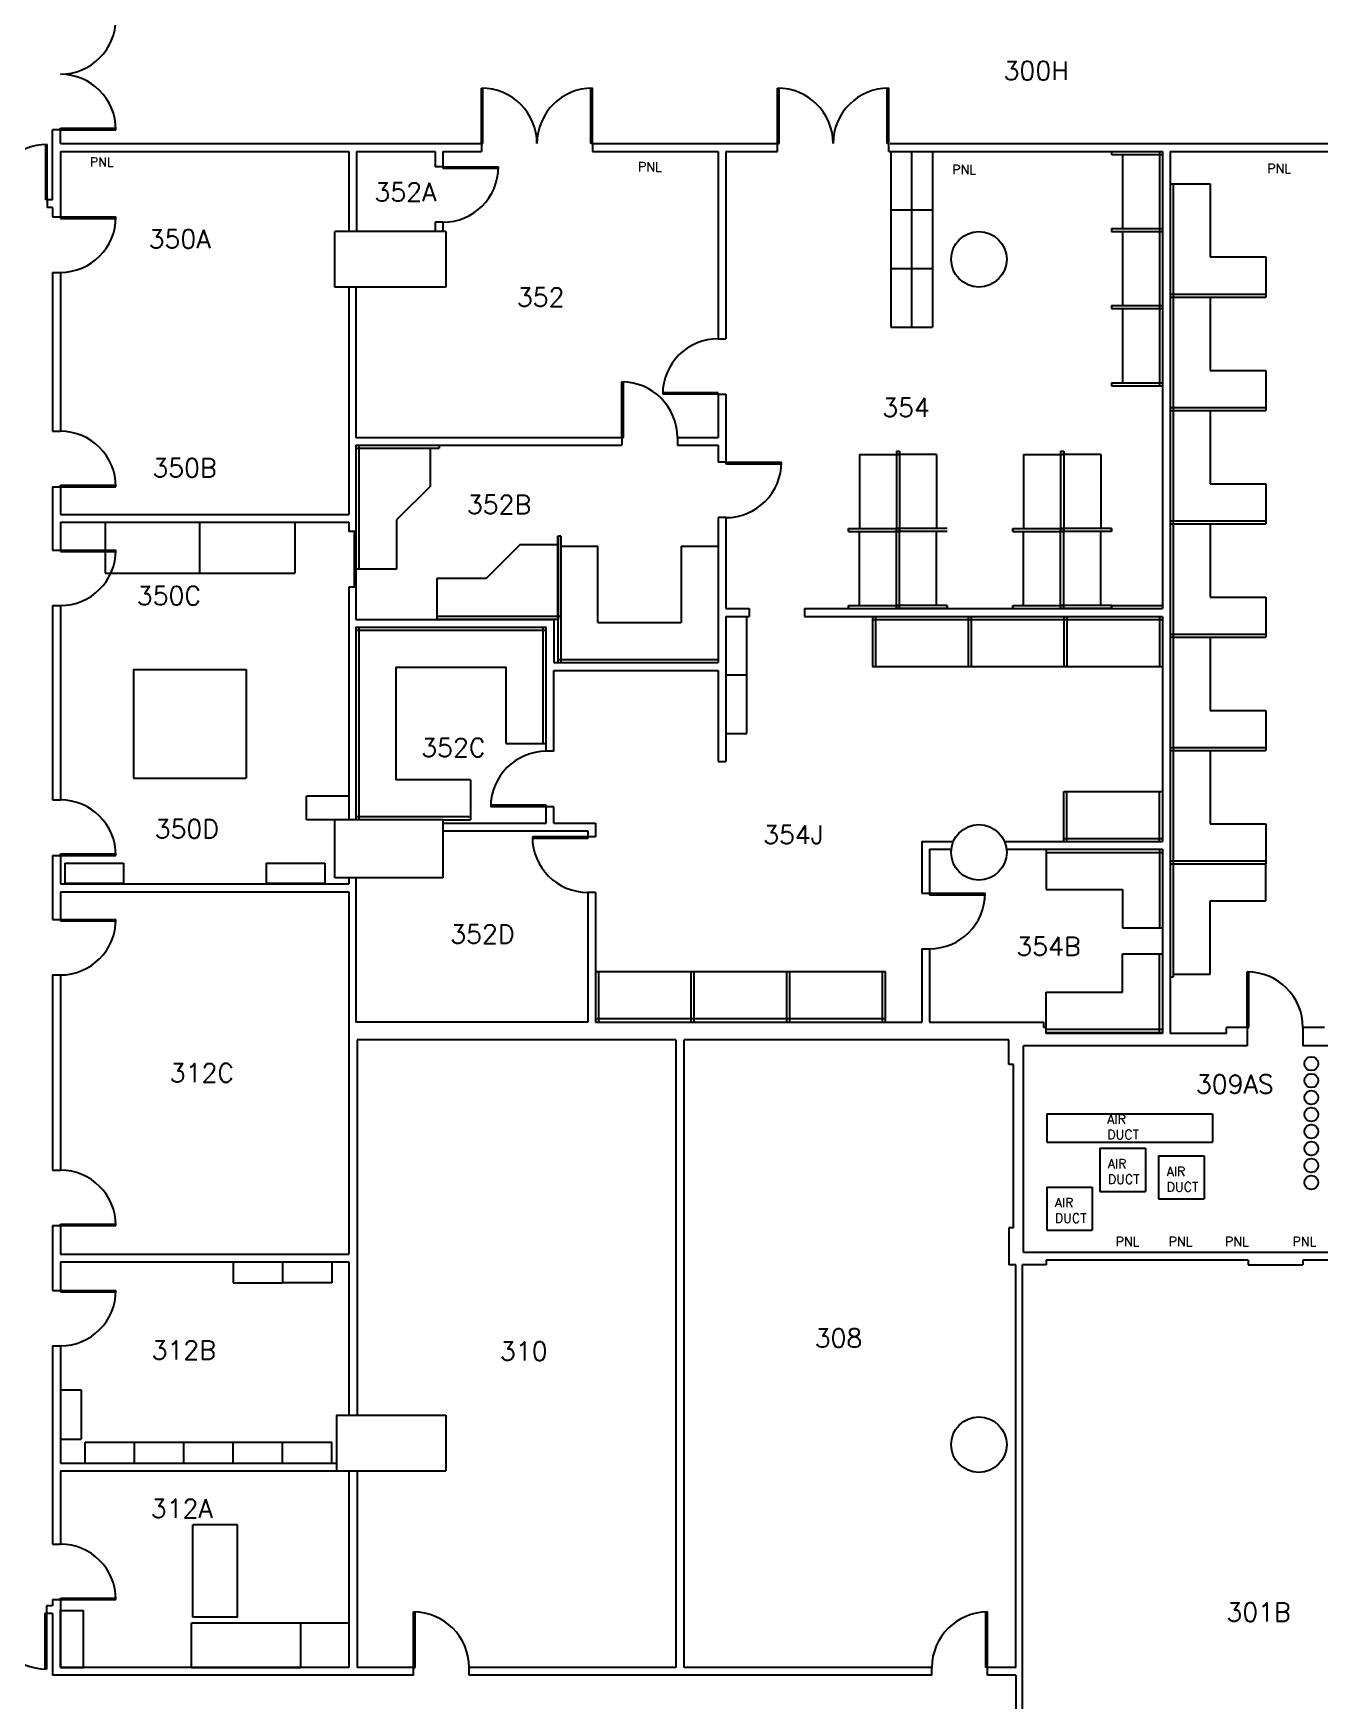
# Model space of a CAD drawing. Header units: inches. Extents: x -10292 to -5324, y 13584 to 17309.
# Drawn here: x -8682 to -7848, y 14890 to 15971 of the extents above; entities that cross this region are included whole.
import ezdxf

# ---------------------------------------------------------------- set-up
doc = ezdxf.new("R2010")
doc.units = ezdxf.units.IN
doc.header["$MEASUREMENT"] = 0
for name, color, linetype in [('A-AREA-IDEN', 7, 'Continuous'), ('A-COLS', 1, 'Continuous'), ('A-DOOR', 3, 'Continuous'), ('A-EQPM', 9, 'Continuous'), ('A-FLOR-CASE', 11, 'Continuous'), ('A-FURN', 9, 'Continuous'), ('A-WALL-FULL', 7, 'Continuous'), ('A-WALL-PRTN', 9, 'Continuous')]:
    doc.layers.add(name, color=color, linetype=linetype)
doc.styles.get("Standard").update_dxf_attribs({"font": 'romans.shx', "height": 12})

msp = doc.modelspace()

# ---------------------------------------------------------------- linework, layer by layer
at = {"layer": 'A-COLS'}
for p, q in [((-8414.3, 15842.3), (-8486.3, 15842.3)), ((-8486.3, 15806.3), (-8486.3, 15842.3)), ((-8414.3, 15842.3), (-8414.3, 15806.3)), ((-8414.3, 15806.3), (-8486.3, 15806.3)), ((-8416.3, 15460.8), (-8486.3, 15460.8)), ((-8486.3, 15423.3), (-8486.3, 15460.8)), ((-8416.3, 15460.8), (-8416.3, 15423.3)), ((-8416.3, 15423.3), (-8486.3, 15423.3)), ((-8485.3, 15074.8), (-8485.3, 15038.8)), ((-8485.3, 15074.8), (-8414.3, 15074.8)), ((-8414.3, 15074.8), (-8414.3, 15038.8)), ((-8485.3, 15038.8), (-8414.3, 15038.8))]:
    msp.add_line(p, q, dxfattribs=at)
for centre in [(-8068.8, 15824.3), (-8068.8, 15439.8), (-8068.8, 15055.8)]:
    msp.add_circle(centre, 18, dxfattribs=at)
at = {"layer": 'A-DOOR'}
for p, q in [((-8391.3, 15899.3), (-8391.3, 15935.3)), ((-8390.3, 15899.3), (-8390.3, 15935.3)), ((-8320.3, 15899.3), (-8320.3, 15935.3)), ((-8319.3, 15899.3), (-8319.3, 15935.3)), ((-8199.3, 15899.3), (-8199.3, 15935.3)), ((-8198.3, 15899.3), (-8198.3, 15935.3)), ((-8128.3, 15899.3), (-8128.3, 15935.3)), ((-8127.3, 15899.3), (-8127.3, 15935.3)), ((-8664.3, 15908.3), (-8664.3, 15909.3)), ((-8664.3, 15909.3), (-8628.3, 15909.3)), ((-8664.3, 15908.3), (-8628.3, 15908.3)), ((-8673.8, 15862.8), (-8673.8, 15898.8)), ((-8672.8, 15862.8), (-8672.8, 15898.8)), ((-8391.3, 15899.3), (-8390.3, 15899.3)), ((-8319.3, 15899.3), (-8320.3, 15899.3)), ((-8199.3, 15899.3), (-8198.3, 15899.3)), ((-8127.3, 15899.3), (-8128.3, 15899.3)), ((-8416.3, 15884.3), (-8380.3, 15884.3)), ((-8416.3, 15884.3), (-8416.3, 15883.3)), ((-8416.3, 15883.3), (-8380.3, 15883.3)), ((-8672.8, 15862.8), (-8673.8, 15862.8)), ((-8664.3, 15851.8), (-8628.3, 15851.8)), ((-8664.3, 15851.8), (-8664.3, 15850.8)), ((-8664.3, 15850.8), (-8628.3, 15850.8)), ((-8300.3, 15708.8), (-8300.3, 15744.8)), ((-8299.3, 15708.8), (-8299.3, 15744.8)), ((-8237.8, 15737.8), (-8273.8, 15737.8)), ((-8237.8, 15736.8), (-8273.8, 15736.8)), ((-8237.8, 15736.8), (-8237.8, 15737.8)), ((-8300.3, 15708.8), (-8299.3, 15708.8)), ((-8232.8, 15692.8), (-8196.8, 15692.8)), ((-8232.8, 15692.8), (-8232.8, 15691.8)), ((-8232.8, 15691.8), (-8196.8, 15691.8)), ((-8664.3, 15676.8), (-8664.3, 15677.8)), ((-8664.3, 15677.8), (-8628.3, 15677.8)), ((-8664.3, 15676.8), (-8628.3, 15676.8)), ((-8472.8, 15647.8), (-8473.8, 15647.8)), ((-8473.8, 15647.8), (-8473.8, 15611.8)), ((-8472.8, 15647.8), (-8472.8, 15611.8)), ((-8664.3, 15635.8), (-8628.3, 15635.8)), ((-8664.3, 15635.8), (-8664.3, 15634.8)), ((-8664.3, 15634.8), (-8628.3, 15634.8)), ((-8349.3, 15470.3), (-8385.3, 15470.3)), ((-8349.3, 15469.3), (-8385.3, 15469.3)), ((-8349.3, 15469.3), (-8349.3, 15470.3)), ((-8322.3, 15449.8), (-8358.3, 15449.8)), ((-8322.3, 15448.8), (-8358.3, 15448.8)), ((-8322.3, 15449.8), (-8322.3, 15448.8)), ((-8664.3, 15437.8), (-8664.3, 15438.8)), ((-8664.3, 15438.8), (-8628.3, 15438.8)), ((-8664.3, 15437.8), (-8628.3, 15437.8)), ((-8100.8, 15413.3), (-8064.8, 15413.3)), ((-8100.8, 15413.3), (-8100.8, 15412.3)), ((-8100.8, 15412.3), (-8064.8, 15412.3)), ((-8664.3, 15396.3), (-8628.3, 15396.3)), ((-8664.3, 15396.3), (-8664.3, 15395.3)), ((-8664.3, 15395.3), (-8628.3, 15395.3)), ((-7894.8, 15326.3), (-7894.8, 15362.3)), ((-7893.8, 15326.3), (-7893.8, 15362.3)), ((-7894.8, 15326.3), (-7893.8, 15326.3)), ((-8664.3, 15197.8), (-8664.3, 15198.8)), ((-8664.3, 15198.8), (-8628.3, 15198.8)), ((-8664.3, 15197.8), (-8628.3, 15197.8)), ((-8664.3, 15155.8), (-8628.3, 15155.8)), ((-8664.3, 15155.8), (-8664.3, 15154.8)), ((-8664.3, 15154.8), (-8628.3, 15154.8)), ((-8664.3, 14955.3), (-8664.3, 14956.3)), ((-8664.3, 14956.3), (-8628.3, 14956.3)), ((-8664.3, 14955.3), (-8628.3, 14955.3)), ((-8673.3, 14946.3), (-8674.3, 14946.3)), ((-8674.3, 14946.3), (-8674.3, 14910.3)), ((-8673.3, 14946.3), (-8673.3, 14910.3)), ((-8435.3, 14911.3), (-8435.3, 14947.3)), ((-8434.3, 14911.3), (-8434.3, 14947.3)), ((-8064.3, 14911.3), (-8064.3, 14947.3)), ((-8063.3, 14911.3), (-8063.3, 14947.3)), ((-8435.3, 14911.3), (-8434.3, 14911.3)), ((-8063.3, 14911.3), (-8064.3, 14911.3))]:
    msp.add_line(p, q, dxfattribs=at)
for centre, start, end in [((-8664.3, 15980.3), 270, 0), ((-8664.3, 15908.3), 0, 90), ((-8391.3, 15899.3), 0, 90), ((-8319.3, 15899.3), 90, 180), ((-8199.3, 15899.3), 0, 90), ((-8127.3, 15899.3), 90, 180), ((-8672.8, 15862.8), 90, 180), ((-8416.3, 15884.3), 270, 0), ((-8664.3, 15851.8), 270, 0), ((-8237.8, 15736.8), 90, 180), ((-8300.3, 15708.8), 0, 90), ((-8664.3, 15676.8), 0, 90), ((-8232.8, 15692.8), 270, 0), ((-8664.3, 15635.8), 270, 0), ((-8349.3, 15469.3), 90, 180), ((-8664.3, 15437.8), 0, 90), ((-8322.3, 15449.8), 180, 270), ((-8100.8, 15413.3), 270, 0), ((-8664.3, 15396.3), 270, 0), ((-7894.8, 15326.3), 0, 90), ((-8664.3, 15197.8), 0, 90), ((-8664.3, 15155.8), 270, 0), ((-8664.3, 14955.3), 0, 90), ((-8673.3, 14946.3), 180, 270), ((-8435.3, 14911.3), 0, 90), ((-8063.3, 14911.3), 90, 180)]:
    msp.add_arc(centre, 36, start, end, dxfattribs=at)
at = {"layer": 'A-EQPM'}
for p, q in [((-8616.8, 15558.3), (-8616.8, 15487.8)), ((-8616.8, 15558.3), (-8543.8, 15558.3)), ((-8543.8, 15558.3), (-8543.8, 15487.8)), ((-8616.8, 15487.8), (-8543.8, 15487.8)), ((-8024.8, 15270.3), (-7917.3, 15270.3)), ((-8024.8, 15270.3), (-8024.8, 15251.8)), ((-7917.3, 15270.3), (-7917.3, 15251.8)), ((-8024.8, 15251.8), (-7917.3, 15251.8)), ((-7990.4, 15248), (-7960.9, 15248)), ((-7990.4, 15248), (-7990.4, 15220)), ((-7960.9, 15248), (-7960.9, 15220)), ((-7952.3, 15243.1), (-7922.8, 15243.1)), ((-7952.3, 15243.1), (-7952.3, 15215.1)), ((-7922.8, 15243.1), (-7922.8, 15215.1)), ((-8024.8, 15222.8), (-7995.3, 15222.8)), ((-8024.8, 15222.8), (-8024.8, 15194.8)), ((-7995.3, 15222.8), (-7995.3, 15194.8)), ((-7990.4, 15220), (-7960.9, 15220)), ((-7952.3, 15215.1), (-7922.8, 15215.1)), ((-8024.8, 15194.8), (-7995.3, 15194.8))]:
    msp.add_line(p, q, dxfattribs=at)
for centre in [(-7853.3, 15302.8), (-7853.3, 15291.8), (-7853.3, 15280.8), (-7853.3, 15269.8), (-7853.3, 15258.8), (-7853.3, 15247.8), (-7853.3, 15236.8), (-7853.3, 15225.8)]:
    msp.add_circle(centre, 4.5, dxfattribs=at)
at = {"layer": 'A-FLOR-CASE'}
for p, q in [((-8125.8, 15894.3), (-8125.8, 15780.3)), ((-8112.3, 15780.3), (-8112.3, 15894.3)), ((-8098.8, 15894.3), (-8098.8, 15780.3)), ((-8125.8, 15856.3), (-8098.8, 15856.3)), ((-8125.8, 15818.3), (-8098.8, 15818.3)), ((-8125.8, 15780.3), (-8098.8, 15780.3)), ((-8232.8, 15592.8), (-8219.3, 15592.8)), ((-8232.8, 15592.8), (-8232.8, 15516.8)), ((-8219.3, 15516.8), (-8219.3, 15592.8)), ((-8232.8, 15554.8), (-8219.3, 15554.8)), ((-8232.8, 15516.8), (-8219.3, 15516.8)), ((-8504.8, 15460.8), (-8504.8, 15476.3)), ((-8477.3, 15476.3), (-8504.8, 15476.3)), ((-8477.3, 15460.8), (-8504.8, 15460.8)), ((-8661.3, 15432.8), (-8623.3, 15432.8)), ((-8661.3, 15432.8), (-8661.3, 15419.8)), ((-8623.3, 15432.8), (-8623.3, 15419.8)), ((-8530.8, 15432.8), (-8492.8, 15432.8)), ((-8530.8, 15432.8), (-8530.8, 15419.8)), ((-8492.8, 15432.8), (-8492.8, 15419.8)), ((-8661.3, 15419.8), (-8623.3, 15419.8)), ((-8530.8, 15419.8), (-8492.8, 15419.8)), ((-8552.3, 15174.3), (-8552.3, 15160.8)), ((-8520.3, 15174.3), (-8520.3, 15160.8)), ((-8520.3, 15174.3), (-8520.3, 15160.8)), ((-8488.3, 15174.3), (-8488.3, 15160.8)), ((-8552.3, 15160.8), (-8520.3, 15160.8)), ((-8488.3, 15160.8), (-8520.3, 15160.8)), ((-8664.3, 15091.3), (-8650.8, 15091.3)), ((-8650.8, 15091.3), (-8650.8, 15059.3)), ((-8664.3, 15059.3), (-8650.8, 15059.3)), ((-8648.3, 15057.3), (-8616.3, 15057.3)), ((-8648.3, 15043.8), (-8648.3, 15057.3)), ((-8616.3, 15043.8), (-8616.3, 15057.3)), ((-8616.3, 15043.8), (-8616.3, 15057.3)), ((-8616.3, 15057.3), (-8584.3, 15057.3)), ((-8584.3, 15043.8), (-8584.3, 15057.3)), ((-8584.3, 15043.8), (-8584.3, 15057.3)), ((-8584.3, 15057.3), (-8552.3, 15057.3)), ((-8552.3, 15043.8), (-8552.3, 15057.3)), ((-8552.3, 15043.8), (-8552.3, 15057.3)), ((-8552.3, 15057.3), (-8520.3, 15057.3)), ((-8520.3, 15043.8), (-8520.3, 15057.3)), ((-8520.3, 15057.3), (-8488.3, 15057.3)), ((-8520.3, 15043.8), (-8520.3, 15057.3)), ((-8488.3, 15043.8), (-8488.3, 15057.3)), ((-8664.3, 14911.3), (-8664.3, 14948.3)), ((-8664.3, 14948.3), (-8649.3, 14948.3)), ((-8649.3, 14911.3), (-8649.3, 14948.3)), ((-8664.3, 14911.3), (-8649.3, 14911.3)), ((-8664.3, 14911.3), (-8649.3, 14911.3))]:
    msp.add_line(p, q, dxfattribs=at)
at = {"layer": 'A-FURN'}
for p, q in [((-7975.8, 15892.3), (-7975.8, 15844.3)), ((-7944.8, 15873.3), (-7918.8, 15873.3)), ((-7918.8, 15873.3), (-7918.8, 15825.8)), ((-7975.8, 15842.3), (-7975.8, 15794.3)), ((-7918.8, 15825.8), (-7882.8, 15825.8)), ((-7882.8, 15825.8), (-7882.8, 15801.8)), ((-7944.8, 15799.8), (-7918.8, 15799.8)), ((-7918.8, 15799.8), (-7918.8, 15752.3)), ((-7975.8, 15792.3), (-7975.8, 15744.3)), ((-7918.8, 15752.3), (-7882.8, 15752.3)), ((-7882.8, 15752.3), (-7882.8, 15728.3)), ((-7944.8, 15726.3), (-7918.8, 15726.3)), ((-7918.8, 15726.3), (-7918.8, 15678.8)), ((-8424.3, 15677.3), (-8424.3, 15701.8)), ((-8146.3, 15697.8), (-8146.3, 15649.8)), ((-8096.3, 15697.8), (-8096.3, 15649.8)), ((-8039.8, 15697.8), (-8039.8, 15649.8)), ((-7989.8, 15697.8), (-7989.8, 15649.8)), ((-8424.3, 15677.3), (-8446.3, 15655.3)), ((-7918.8, 15678.8), (-7882.8, 15678.8)), ((-7882.8, 15678.8), (-7882.8, 15654.8)), ((-8635.3, 15653.8), (-8635.3, 15620.8)), ((-8573.8, 15620.8), (-8573.8, 15653.8)), ((-8512.3, 15653.8), (-8512.3, 15620.8)), ((-8446.3, 15655.3), (-8446.3, 15623.3)), ((-7944.8, 15652.8), (-7918.8, 15652.8)), ((-7918.8, 15652.8), (-7918.8, 15605.3)), ((-8146.3, 15599.8), (-8146.3, 15647.8)), ((-8096.3, 15599.8), (-8096.3, 15647.8)), ((-8039.8, 15599.8), (-8039.8, 15647.8)), ((-7989.8, 15599.8), (-7989.8, 15647.8)), ((-8366.3, 15639.3), (-8388.3, 15617.3)), ((-8366.3, 15639.3), (-8341.8, 15639.3)), ((-8339.8, 15638.3), (-8315.8, 15638.3)), ((-8315.8, 15588.8), (-8315.8, 15638.3)), ((-8261.8, 15638.3), (-8261.8, 15588.8)), ((-8261.8, 15638.3), (-8237.8, 15638.3)), ((-8635.3, 15620.8), (-8512.3, 15620.8)), ((-8446.3, 15623.3), (-8472.8, 15623.3)), ((-8420.3, 15617.3), (-8420.3, 15590.8)), ((-8388.3, 15617.3), (-8420.3, 15617.3)), ((-7918.8, 15605.3), (-7882.8, 15605.3)), ((-7882.8, 15605.3), (-7882.8, 15581.3)), ((-8315.8, 15588.8), (-8261.8, 15588.8)), ((-7944.8, 15579.3), (-7918.8, 15579.3)), ((-7918.8, 15579.3), (-7918.8, 15531.8)), ((-8446.8, 15559.8), (-8446.8, 15486.8)), ((-8446.8, 15559.8), (-8375.3, 15559.8)), ((-8375.3, 15510.3), (-8375.3, 15559.8)), ((-8135.8, 15560.3), (-8075.8, 15560.3)), ((-8073.8, 15560.3), (-8013.8, 15560.3)), ((-8011.8, 15560.3), (-7951.8, 15560.3)), ((-7918.8, 15531.8), (-7882.8, 15531.8)), ((-7882.8, 15531.8), (-7882.8, 15507.8)), ((-8375.3, 15510.3), (-8351.3, 15510.3)), ((-7944.8, 15505.8), (-7918.8, 15505.8)), ((-7918.8, 15505.8), (-7918.8, 15458.3)), ((-8398.3, 15486.8), (-8446.8, 15486.8)), ((-8398.3, 15486.8), (-8398.3, 15462.8)), ((-8011.8, 15479.3), (-7951.8, 15479.3)), ((-7918.8, 15458.3), (-7882.8, 15458.3)), ((-7882.8, 15458.3), (-7882.8, 15434.3)), ((-8025.3, 15439.8), (-8025.3, 15415.8)), ((-7944.8, 15432.3), (-7918.8, 15432.3)), ((-7882.8, 15408.3), (-7882.8, 15432.3)), ((-8025.3, 15415.8), (-7975.8, 15415.8)), ((-7975.8, 15415.8), (-7975.8, 15390.8)), ((-7918.8, 15360.8), (-7918.8, 15408.3)), ((-7918.8, 15408.3), (-7882.8, 15408.3)), ((-7975.8, 15390.8), (-7951.8, 15390.8)), ((-7975.8, 15349.1), (-7975.8, 15374.1)), ((-7975.8, 15374.1), (-7951.8, 15374.1)), ((-8255.3, 15362.3), (-8315.3, 15362.3)), ((-8193.3, 15362.3), (-8253.3, 15362.3)), ((-8131.3, 15362.3), (-8191.3, 15362.3)), ((-7942.8, 15360.8), (-7918.8, 15360.8)), ((-8025.3, 15349.1), (-7975.8, 15349.1)), ((-8025.3, 15325.1), (-8025.3, 15349.1)), ((-8578.5, 14943.9), (-8578.5, 15003.9)), ((-8549.5, 15003.9), (-8578.5, 15003.9)), ((-8549.5, 14943.9), (-8549.5, 15003.9)), ((-8579.3, 14940.3), (-8508.3, 14940.3)), ((-8579.3, 14911.3), (-8579.3, 14940.3)), ((-8549.5, 14943.9), (-8578.5, 14943.9)), ((-8508.3, 14911.3), (-8508.3, 14940.3)), ((-8508.3, 14940.3), (-8477.3, 14940.3)), ((-8579.3, 14911.3), (-8508.3, 14911.3))]:
    msp.add_line(p, q, dxfattribs=at)
at = {"layer": 'A-WALL-FULL'}
for p, q in [((-8669.3, 15862.8), (-8669.3, 15908.3)), ((-8664.3, 15908.3), (-8669.3, 15908.3)), ((-8664.3, 15899.3), (-8664.3, 15908.3)), ((-8664.3, 15899.3), (-8391.3, 15899.3)), ((-8664.3, 15894.3), (-8477.3, 15894.3)), ((-8664.3, 15894.3), (-8664.3, 15851.8)), ((-8477.3, 15894.3), (-8477.3, 15842.3)), ((-8472.3, 15894.3), (-8472.3, 15842.3)), ((-8472.3, 15894.3), (-8421.3, 15894.3)), ((-8421.3, 15894.3), (-8421.3, 15884.3)), ((-8416.3, 15894.3), (-8416.3, 15884.3)), ((-8416.3, 15894.3), (-8391.3, 15894.3)), ((-8391.3, 15899.3), (-8391.3, 15894.3)), ((-8319.3, 15899.3), (-8319.3, 15894.3)), ((-8319.3, 15899.3), (-8199.3, 15899.3)), ((-8319.3, 15894.3), (-8237.8, 15894.3)), ((-8237.8, 15894.3), (-8237.8, 15772.8)), ((-8232.8, 15894.3), (-8232.8, 15772.8)), ((-8232.8, 15894.3), (-8199.3, 15894.3)), ((-8199.3, 15894.3), (-8199.3, 15899.3)), ((-8127.3, 15894.3), (-8127.3, 15899.3)), ((-8127.3, 15894.3), (-7949.8, 15894.3)), ((-8126.3, 15899.3), (-7815.8, 15899.3)), ((-7949.8, 15894.3), (-7949.8, 15597.8)), ((-7944.8, 15894.3), (-7944.8, 15322.3)), ((-7944.8, 15894.3), (-7815.8, 15894.3)), ((-8416.3, 15884.3), (-8421.3, 15884.3)), ((-8669.3, 15862.8), (-8672.8, 15862.8)), ((-8672.8, 15862.8), (-8672.8, 15857.8)), ((-8669.3, 15857.8), (-8672.8, 15857.8)), ((-8669.3, 15857.8), (-8669.3, 15851.8)), ((-8669.3, 15851.8), (-8664.3, 15851.8)), ((-8421.3, 15848.3), (-8421.3, 15842.3)), ((-8416.3, 15848.3), (-8421.3, 15848.3)), ((-8416.3, 15848.3), (-8416.3, 15842.3)), ((-8669.3, 15815.8), (-8664.3, 15815.8)), ((-8669.3, 15815.8), (-8669.3, 15712.8)), ((-8664.3, 15815.8), (-8664.3, 15712.8)), ((-8477.3, 15806.3), (-8477.3, 15658.8)), ((-8472.8, 15806.3), (-8472.8, 15708.8)), ((-8237.8, 15772.8), (-8232.8, 15772.8)), ((-8237.8, 15736.8), (-8237.8, 15708.8)), ((-8237.8, 15736.8), (-8232.8, 15736.8)), ((-8232.8, 15736.8), (-8232.8, 15692.8)), ((-8669.3, 15712.8), (-8664.3, 15712.8)), ((-8472.8, 15708.8), (-8300.3, 15708.8)), ((-8300.3, 15708.8), (-8300.3, 15703.8)), ((-8264.3, 15708.8), (-8237.8, 15708.8)), ((-8264.3, 15708.8), (-8264.3, 15703.8)), ((-8472.8, 15703.8), (-8300.3, 15703.8)), ((-8472.8, 15703.8), (-8472.8, 15647.8)), ((-8264.3, 15703.8), (-8237.8, 15703.8)), ((-8237.8, 15703.8), (-8237.8, 15692.8)), ((-8232.8, 15692.8), (-8237.8, 15692.8)), ((-8669.3, 15676.8), (-8664.3, 15676.8)), ((-8669.3, 15676.8), (-8669.3, 15635.8)), ((-8664.3, 15676.8), (-8664.3, 15658.8)), ((-8664.3, 15658.8), (-8477.3, 15658.8)), ((-8664.3, 15653.8), (-8477.3, 15653.8)), ((-8664.3, 15653.8), (-8664.3, 15635.8)), ((-8664.3, 15653.8), (-8664.3, 15635.8)), ((-8477.3, 15653.8), (-8477.3, 15647.8)), ((-8237.8, 15656.8), (-8237.8, 15562.8)), ((-8232.8, 15656.8), (-8237.8, 15656.8)), ((-8232.8, 15656.8), (-8232.8, 15597.8)), ((-8472.8, 15647.8), (-8477.3, 15647.8)), ((-8669.3, 15635.8), (-8664.3, 15635.8)), ((-8472.8, 15611.8), (-8477.3, 15611.8)), ((-8477.3, 15611.8), (-8477.3, 15460.8)), ((-8472.8, 15611.8), (-8472.8, 15590.8)), ((-8669.3, 15599.8), (-8664.3, 15599.8)), ((-8669.3, 15599.8), (-8669.3, 15473.8)), ((-8664.3, 15599.8), (-8664.3, 15473.8)), ((-8472.8, 15590.8), (-8344.3, 15590.8)), ((-8344.3, 15590.8), (-8344.3, 15562.8)), ((-8232.8, 15597.8), (-8217.8, 15597.8)), ((-8232.8, 15592.8), (-8217.8, 15592.8)), ((-8232.8, 15592.8), (-8232.8, 15498.8)), ((-8217.8, 15597.8), (-8217.8, 15592.8)), ((-8181.8, 15597.8), (-7949.8, 15597.8)), ((-8181.8, 15597.8), (-8181.8, 15592.8)), ((-8181.8, 15592.8), (-7949.8, 15592.8)), ((-7949.8, 15592.8), (-7949.8, 15446.8)), ((-8472.8, 15585.8), (-8472.8, 15460.8)), ((-8472.8, 15585.8), (-8349.3, 15585.8)), ((-8349.3, 15505.3), (-8349.3, 15585.8)), ((-8344.3, 15562.8), (-8237.8, 15562.8)), ((-8344.3, 15557.8), (-8237.8, 15557.8)), ((-8344.3, 15505.3), (-8344.3, 15557.8)), ((-8237.8, 15557.8), (-8237.8, 15498.8)), ((-8351.3, 15510.3), (-8349.3, 15510.3)), ((-8344.3, 15505.3), (-8349.3, 15505.3)), ((-8237.8, 15498.8), (-8232.8, 15498.8)), ((-8669.3, 15473.8), (-8664.3, 15473.8)), ((-8349.3, 15458.8), (-8349.3, 15469.3)), ((-8344.3, 15469.3), (-8349.3, 15469.3)), ((-8344.3, 15458.8), (-8344.3, 15469.3)), ((-8416.3, 15458.8), (-8349.3, 15458.8)), ((-8416.3, 15458.8), (-8349.3, 15458.8)), ((-8344.3, 15458.8), (-8317.3, 15458.8)), ((-8317.3, 15458.8), (-8317.3, 15449.8)), ((-8416.3, 15453.8), (-8349.3, 15453.8)), ((-8349.3, 15453.8), (-8322.3, 15453.8)), ((-8322.3, 15453.8), (-8322.3, 15449.8)), ((-8317.3, 15449.8), (-8322.3, 15449.8)), ((-8669.3, 15437.8), (-8664.3, 15437.8)), ((-8669.3, 15437.8), (-8669.3, 15396.3)), ((-8664.3, 15437.8), (-8664.3, 15419.3)), ((-8105.8, 15446.8), (-8085.9, 15446.8)), ((-8105.8, 15446.8), (-8105.8, 15413.3)), ((-8100.8, 15441.8), (-8087.2, 15441.8)), ((-8100.8, 15441.8), (-8100.8, 15413.3)), ((-8051.7, 15446.8), (-7949.8, 15446.8)), ((-8050.4, 15441.8), (-7949.8, 15441.8)), ((-7949.8, 15441.8), (-7949.8, 15322.3)), ((-8664.3, 15419.3), (-8477.3, 15419.3)), ((-8477.3, 15423.3), (-8477.3, 15419.3)), ((-8472.8, 15423.3), (-8472.8, 15329.8)), ((-8664.3, 15414.3), (-8477.3, 15414.3)), ((-8664.3, 15414.3), (-8664.3, 15396.3)), ((-8477.3, 15414.3), (-8477.3, 15179.3)), ((-8322.3, 15413.8), (-8322.3, 15329.8)), ((-8317.3, 15413.8), (-8322.3, 15413.8)), ((-8317.3, 15413.8), (-8317.3, 15329.8)), ((-8105.8, 15413.3), (-8100.8, 15413.3)), ((-8669.3, 15396.3), (-8664.3, 15396.3)), ((-8105.8, 15377.3), (-8105.8, 15329.8)), ((-8105.8, 15377.3), (-8100.8, 15377.3)), ((-8100.8, 15377.3), (-8100.8, 15329.8)), ((-8669.3, 15360.3), (-8664.3, 15360.3)), ((-8669.3, 15360.3), (-8669.3, 15233.8)), ((-8664.3, 15360.3), (-8664.3, 15233.8)), ((-8322.3, 15329.8), (-8472.8, 15329.8)), ((-8317.3, 15329.8), (-8105.8, 15329.8)), ((-8100.8, 15329.8), (-8026.8, 15329.8)), ((-8026.8, 15326.3), (-8026.8, 15329.8)), ((-8265.3, 15318.3), (-8471.8, 15318.3)), ((-8471.8, 15318.3), (-8471.8, 15074.8)), ((-8265.3, 15318.3), (-8265.3, 14911.3)), ((-8049.3, 15318.3), (-8259.8, 15318.3)), ((-8259.8, 14911.3), (-8259.8, 15318.3)), ((-8049.3, 15302.3), (-8049.3, 15318.3)), ((-8025.3, 15326.3), (-8026.8, 15326.3)), ((-8025.3, 15322.3), (-8025.3, 15326.3)), ((-7949.8, 15322.3), (-8025.3, 15322.3)), ((-7908.3, 15322.3), (-7944.8, 15322.3)), ((-7908.3, 15322.3), (-7908.3, 15326.3)), ((-7894.8, 15326.3), (-7908.3, 15326.3)), ((-7894.8, 15326.3), (-7894.8, 15314.3)), ((-7844.8, 15326.3), (-7858.8, 15326.3)), ((-7858.8, 15326.3), (-7858.8, 15314.3)), ((-7894.8, 15314.3), (-8039.8, 15314.3)), ((-8039.8, 15180.3), (-8039.8, 15314.3)), ((-7713.3, 15314.3), (-7858.8, 15314.3)), ((-8046.3, 15302.3), (-8049.3, 15302.3)), ((-8046.3, 15196.3), (-8046.3, 15302.3)), ((-8669.3, 15233.8), (-8664.3, 15233.8)), ((-8669.3, 15197.8), (-8664.3, 15197.8)), ((-8669.3, 15197.8), (-8669.3, 15155.8)), ((-8664.3, 15197.8), (-8664.3, 15179.3)), ((-8046.3, 15196.3), (-8049.3, 15196.3)), ((-8049.3, 15196.3), (-8049.3, 15172.3)), ((-8664.3, 15179.3), (-8477.3, 15179.3)), ((-7713.3, 15180.3), (-8039.8, 15180.3)), ((-8664.3, 15174.3), (-8477.3, 15174.3)), ((-8664.3, 15174.3), (-8664.3, 15155.8)), ((-8477.3, 15174.3), (-8477.3, 15074.8)), ((-8044.8, 15172.3), (-8049.3, 15172.3)), ((-8044.8, 14911.3), (-8044.8, 15172.3)), ((-8025.3, 15172.3), (-8040.8, 15172.3)), ((-8040.8, 15172.3), (-8040.8, 14685.3)), ((-8025.3, 15175.3), (-8025.3, 15172.3)), ((-7894.3, 15175.3), (-8025.3, 15175.3)), ((-7894.3, 15175.3), (-7894.3, 15172.3)), ((-7894.3, 15172.3), (-7858.8, 15172.3)), ((-7727.8, 15175.3), (-7858.8, 15175.3)), ((-7858.8, 15175.3), (-7858.8, 15172.3)), ((-8669.3, 15155.8), (-8664.3, 15155.8)), ((-8669.3, 15119.8), (-8664.3, 15119.8)), ((-8669.3, 15119.8), (-8669.3, 14991.3)), ((-8664.3, 15119.8), (-8664.3, 15043.8)), ((-8664.3, 15043.8), (-8485.3, 15043.8)), ((-8664.3, 15038.8), (-8485.3, 15038.8)), ((-8664.3, 15038.8), (-8664.3, 14991.3)), ((-8477.3, 15038.8), (-8477.3, 14911.3)), ((-8471.8, 15038.8), (-8471.8, 14911.3)), ((-8669.3, 14991.3), (-8664.3, 14991.3)), ((-8669.3, 14951.3), (-8673.3, 14951.3)), ((-8673.3, 14951.3), (-8673.3, 14946.3)), ((-8669.3, 14955.3), (-8669.3, 14951.3)), ((-8669.3, 14955.3), (-8664.3, 14955.3)), ((-8664.3, 14955.3), (-8664.3, 14911.3)), ((-8669.3, 14946.3), (-8673.3, 14946.3)), ((-8669.3, 14946.3), (-8669.3, 14906.3)), ((-8477.3, 14911.3), (-8664.3, 14911.3)), ((-8477.3, 14911.3), (-8664.3, 14911.3)), ((-8435.3, 14911.3), (-8471.8, 14911.3)), ((-8435.3, 14906.3), (-8435.3, 14911.3)), ((-8399.3, 14906.3), (-8399.3, 14911.3)), ((-8265.3, 14911.3), (-8399.3, 14911.3)), ((-8099.3, 14911.3), (-8259.8, 14911.3)), ((-8099.3, 14906.3), (-8099.3, 14911.3)), ((-8044.8, 14911.3), (-8063.3, 14911.3)), ((-8063.3, 14906.3), (-8063.3, 14911.3)), ((-8435.3, 14906.3), (-8669.3, 14906.3)), ((-8099.3, 14906.3), (-8399.3, 14906.3)), ((-8044.8, 14906.3), (-8063.3, 14906.3)), ((-8044.8, 14906.3), (-8044.8, 14685.3))]:
    msp.add_line(p, q, dxfattribs=at)
at = {"layer": 'A-WALL-PRTN'}
for p, q in [((-7982.8, 15894.3), (-7982.8, 15892.3)), ((-7982.8, 15892.3), (-7949.8, 15892.3)), ((-7951.8, 15894.3), (-7951.8, 15842.3)), ((-7942.8, 15873.3), (-7942.8, 15799.8)), ((-7982.8, 15844.3), (-7949.8, 15844.3)), ((-7982.8, 15844.3), (-7982.8, 15842.3)), ((-7982.8, 15844.3), (-7982.8, 15842.3)), ((-7982.8, 15842.3), (-7949.8, 15842.3)), ((-7982.8, 15842.3), (-7949.8, 15842.3)), ((-7951.8, 15844.3), (-7951.8, 15792.3)), ((-7982.8, 15794.3), (-7949.8, 15794.3)), ((-7982.8, 15794.3), (-7982.8, 15792.3)), ((-7982.8, 15794.3), (-7949.8, 15794.3)), ((-7982.8, 15794.3), (-7982.8, 15792.3)), ((-7982.8, 15794.3), (-7982.8, 15792.3)), ((-7951.8, 15794.3), (-7951.8, 15742.3)), ((-7944.8, 15801.8), (-7882.8, 15801.8)), ((-7944.8, 15799.8), (-7882.8, 15799.8)), ((-7942.8, 15799.8), (-7942.8, 15726.3)), ((-7882.8, 15801.8), (-7882.8, 15799.8)), ((-7982.8, 15792.3), (-7949.8, 15792.3)), ((-7982.8, 15792.3), (-7949.8, 15792.3)), ((-7982.8, 15792.3), (-7949.8, 15792.3)), ((-7982.8, 15744.3), (-7949.8, 15744.3)), ((-7982.8, 15744.3), (-7982.8, 15742.3)), ((-7982.8, 15742.3), (-7949.8, 15742.3)), ((-7944.8, 15728.3), (-7882.8, 15728.3)), ((-7882.8, 15728.3), (-7882.8, 15726.3)), ((-7944.8, 15726.3), (-7882.8, 15726.3)), ((-7942.8, 15726.3), (-7942.8, 15652.8)), ((-8472.8, 15703.8), (-8418.8, 15703.8)), ((-8472.8, 15701.8), (-8472.8, 15623.3)), ((-8472.8, 15701.8), (-8418.8, 15701.8)), ((-8470.8, 15703.8), (-8470.8, 15623.3)), ((-8418.8, 15703.8), (-8418.8, 15701.8)), ((-8146.3, 15697.8), (-8120.3, 15697.8)), ((-8122.3, 15699.8), (-8122.3, 15647.8)), ((-8122.3, 15699.8), (-8120.3, 15699.8)), ((-8096.3, 15697.8), (-8122.3, 15697.8)), ((-8120.3, 15699.8), (-8120.3, 15647.8)), ((-8039.8, 15697.8), (-8013.8, 15697.8)), ((-8015.8, 15699.8), (-8015.8, 15647.8)), ((-8015.8, 15699.8), (-8013.8, 15699.8)), ((-7989.8, 15697.8), (-8015.8, 15697.8)), ((-8013.8, 15699.8), (-8013.8, 15647.8)), ((-7944.8, 15654.8), (-7882.8, 15654.8)), ((-7944.8, 15652.8), (-7882.8, 15652.8)), ((-7942.8, 15652.8), (-7942.8, 15579.3)), ((-7882.8, 15654.8), (-7882.8, 15652.8)), ((-8341.8, 15644.8), (-8341.8, 15562.8)), ((-8341.8, 15590.8), (-8341.8, 15644.8)), ((-8339.8, 15644.8), (-8341.8, 15644.8)), ((-8339.8, 15644.8), (-8339.8, 15562.8)), ((-8339.8, 15590.8), (-8339.8, 15644.8)), ((-8153.3, 15649.8), (-8120.3, 15649.8)), ((-8153.3, 15647.8), (-8153.3, 15649.8)), ((-8153.3, 15649.8), (-8120.3, 15649.8)), ((-8153.3, 15649.8), (-8153.3, 15647.8)), ((-8153.3, 15647.8), (-8120.3, 15647.8)), ((-8153.3, 15647.8), (-8120.3, 15647.8)), ((-8089.3, 15649.8), (-8122.3, 15649.8)), ((-8122.3, 15597.8), (-8122.3, 15649.8)), ((-8089.3, 15649.8), (-8122.3, 15649.8)), ((-8089.3, 15647.8), (-8122.3, 15647.8)), ((-8089.3, 15647.8), (-8122.3, 15647.8)), ((-8120.3, 15597.8), (-8120.3, 15649.8)), ((-8046.8, 15649.8), (-8013.8, 15649.8)), ((-8046.8, 15647.8), (-8046.8, 15649.8)), ((-8046.8, 15649.8), (-8013.8, 15649.8)), ((-8046.8, 15649.8), (-8046.8, 15647.8)), ((-8046.8, 15647.8), (-8013.8, 15647.8)), ((-8046.8, 15647.8), (-8013.8, 15647.8)), ((-7982.8, 15649.8), (-8015.8, 15649.8)), ((-8015.8, 15597.8), (-8015.8, 15649.8)), ((-7982.8, 15649.8), (-8015.8, 15649.8)), ((-7982.8, 15647.8), (-8015.8, 15647.8)), ((-7982.8, 15647.8), (-8015.8, 15647.8)), ((-8013.8, 15597.8), (-8013.8, 15649.8)), ((-7982.8, 15647.8), (-7982.8, 15649.8)), ((-7982.8, 15649.8), (-7982.8, 15647.8)), ((-8153.3, 15599.8), (-8153.3, 15597.8)), ((-8153.3, 15599.8), (-8120.3, 15599.8)), ((-8153.3, 15597.8), (-8153.3, 15599.8)), ((-8153.3, 15599.8), (-8120.3, 15599.8)), ((-8153.3, 15597.8), (-8153.3, 15599.8)), ((-8153.3, 15599.8), (-8120.3, 15599.8)), ((-8153.3, 15597.8), (-8153.3, 15599.8)), ((-8089.3, 15599.8), (-8122.3, 15599.8)), ((-8089.3, 15599.8), (-8122.3, 15599.8)), ((-8089.3, 15599.8), (-8122.3, 15599.8)), ((-8089.3, 15599.8), (-8089.3, 15597.8)), ((-8089.3, 15597.8), (-8089.3, 15599.8)), ((-8089.3, 15597.8), (-8089.3, 15599.8)), ((-8089.3, 15597.8), (-8089.3, 15599.8)), ((-8046.8, 15599.8), (-8046.8, 15597.8)), ((-8046.8, 15599.8), (-8013.8, 15599.8)), ((-8046.8, 15597.8), (-8046.8, 15599.8)), ((-8046.8, 15599.8), (-8013.8, 15599.8)), ((-8046.8, 15597.8), (-8046.8, 15599.8)), ((-8046.8, 15599.8), (-8013.8, 15599.8)), ((-8046.8, 15597.8), (-8046.8, 15599.8)), ((-7982.8, 15599.8), (-8015.8, 15599.8)), ((-7982.8, 15599.8), (-8015.8, 15599.8)), ((-7982.8, 15599.8), (-8015.8, 15599.8)), ((-7982.8, 15599.8), (-7949.8, 15599.8)), ((-7982.8, 15599.8), (-7982.8, 15597.8)), ((-7982.8, 15597.8), (-7982.8, 15599.8)), ((-7982.8, 15597.8), (-7982.8, 15599.8)), ((-7982.8, 15597.8), (-7982.8, 15599.8)), ((-8339.8, 15592.8), (-8420.3, 15592.8)), ((-8341.8, 15590.8), (-8420.3, 15590.8)), ((-8153.3, 15597.8), (-8120.3, 15597.8)), ((-8153.3, 15597.8), (-8120.3, 15597.8)), ((-8137.8, 15592.8), (-8137.8, 15560.3)), ((-8137.8, 15590.8), (-8073.8, 15590.8)), ((-8135.8, 15592.8), (-8135.8, 15560.3)), ((-8089.3, 15597.8), (-8122.3, 15597.8)), ((-8089.3, 15597.8), (-8122.3, 15597.8)), ((-8075.8, 15592.8), (-8075.8, 15560.3)), ((-8075.8, 15592.8), (-8075.8, 15560.3)), ((-8075.8, 15590.8), (-8011.8, 15590.8)), ((-8073.8, 15592.8), (-8073.8, 15560.3)), ((-8046.8, 15597.8), (-8013.8, 15597.8)), ((-8046.8, 15597.8), (-8013.8, 15597.8)), ((-7982.8, 15597.8), (-8015.8, 15597.8)), ((-7982.8, 15597.8), (-8015.8, 15597.8)), ((-8013.8, 15592.8), (-8013.8, 15560.3)), ((-8013.8, 15592.8), (-8013.8, 15560.3)), ((-8013.8, 15590.8), (-7949.8, 15590.8)), ((-8011.8, 15592.8), (-8011.8, 15560.3)), ((-7982.8, 15597.8), (-7949.8, 15597.8)), ((-7951.8, 15592.8), (-7951.8, 15560.3)), ((-8472.8, 15583.8), (-8349.3, 15583.8)), ((-8470.8, 15585.8), (-8470.8, 15460.8)), ((-8351.3, 15510.3), (-8351.3, 15585.8)), ((-7944.8, 15581.3), (-7882.8, 15581.3)), ((-7944.8, 15579.3), (-7882.8, 15579.3)), ((-7942.8, 15579.3), (-7942.8, 15505.8)), ((-7882.8, 15581.3), (-7882.8, 15579.3)), ((-8341.8, 15564.8), (-8237.8, 15564.8)), ((-8137.8, 15560.3), (-8135.8, 15560.3)), ((-8075.8, 15560.3), (-8073.8, 15560.3)), ((-8075.8, 15560.3), (-8073.8, 15560.3)), ((-8013.8, 15560.3), (-8011.8, 15560.3)), ((-8013.8, 15560.3), (-8011.8, 15560.3)), ((-7951.8, 15560.3), (-7949.8, 15560.3)), ((-7944.8, 15507.8), (-7882.8, 15507.8)), ((-7944.8, 15505.8), (-7882.8, 15505.8)), ((-7942.8, 15505.8), (-7942.8, 15432.3)), ((-7882.8, 15507.8), (-7882.8, 15505.8)), ((-8013.8, 15446.8), (-8013.8, 15479.3)), ((-8013.8, 15479.3), (-8011.8, 15479.3)), ((-8013.8, 15446.8), (-8013.8, 15479.3)), ((-8013.8, 15479.3), (-8011.8, 15479.3)), ((-8011.8, 15446.8), (-8011.8, 15479.3)), ((-7951.8, 15446.8), (-7951.8, 15479.3)), ((-7951.8, 15479.3), (-7949.8, 15479.3)), ((-8398.3, 15462.8), (-8472.8, 15462.8)), ((-8416.3, 15460.8), (-8398.3, 15460.8)), ((-8398.3, 15462.8), (-8398.3, 15460.8)), ((-8013.8, 15448.8), (-7949.8, 15448.8)), ((-8025.3, 15441.8), (-8025.3, 15439.8)), ((-8025.3, 15439.8), (-7949.8, 15439.8)), ((-7951.8, 15441.8), (-7951.8, 15390.8)), ((-7944.8, 15434.3), (-7882.8, 15434.3)), ((-7944.8, 15432.3), (-7882.8, 15432.3)), ((-7942.8, 15432.3), (-7942.8, 15358.8)), ((-7882.8, 15434.3), (-7882.8, 15432.3)), ((-7951.8, 15390.8), (-7949.8, 15390.8)), ((-7951.8, 15323.1), (-7951.8, 15374.1)), ((-7951.8, 15374.1), (-7949.8, 15374.1)), ((-8315.3, 15362.3), (-8317.3, 15362.3)), ((-8315.3, 15329.8), (-8315.3, 15362.3)), ((-8255.3, 15329.8), (-8255.3, 15362.3)), ((-8253.3, 15362.3), (-8255.3, 15362.3)), ((-8253.3, 15362.3), (-8255.3, 15362.3)), ((-8253.3, 15329.8), (-8253.3, 15362.3)), ((-8253.3, 15329.8), (-8253.3, 15362.3)), ((-8193.3, 15329.8), (-8193.3, 15362.3)), ((-8191.3, 15362.3), (-8193.3, 15362.3)), ((-8191.3, 15362.3), (-8193.3, 15362.3)), ((-8191.3, 15329.8), (-8191.3, 15362.3)), ((-8191.3, 15329.8), (-8191.3, 15362.3)), ((-8131.3, 15329.8), (-8131.3, 15362.3)), ((-8129.3, 15362.3), (-8131.3, 15362.3)), ((-8129.3, 15329.8), (-8129.3, 15362.3)), ((-7942.8, 15358.8), (-7944.8, 15358.8)), ((-8253.3, 15331.8), (-8317.3, 15331.8)), ((-8191.3, 15331.8), (-8255.3, 15331.8)), ((-8129.3, 15331.8), (-8193.3, 15331.8)), ((-8025.3, 15325.1), (-7949.8, 15325.1)), ((-8025.3, 15323.1), (-7949.8, 15323.1))]:
    msp.add_line(p, q, dxfattribs=at)

# ---------------------------------------------------------------- texts
at = {"layer": 'A-AREA-IDEN', "char_height": 12, "attachment_point": 5}
for s, insert in [('300H', (-8031.7, 15946.6)), ('352A', (-8440.6, 15867.9)), ('350A', (-8587, 15837.5)), ('352', (-8352.9, 15799.7)), ('354', (-8116, 15728.2)), ('350B', (-8583.8, 15689.1)), ('352B', (-8379.9, 15665.3)), ('350C', (-8593.9, 15606.2)), ('352C', (-8409.5, 15507.7)), ('350D', (-8582.3, 15455)), ('354J', (-8189.1, 15451.3)), ('352D', (-8390.7, 15386.8)), ('354B', (-8023.7, 15378.9)), ('312C', (-8572.5, 15296.8)), ('309AS', (-7902.9, 15289.5)), ('312B', (-8584.3, 15117.1)), ('308', (-8159.8, 15124.9)), ('310', (-8363.9, 15116.4)), ('312A', (-8585.6, 15014.4)), ('301B', (-7887.5, 14947.2))]:
    msp.add_mtext(s, dxfattribs=dict(at, insert=insert))
at = {"layer": 'A-EQPM'}
for s, p in [('PNL', (-8645.2, 15884.4)), ('PNL', (-8289.8, 15881.3)), ('PNL', (-8086.1, 15879.5)), ('PNL', (-7881.9, 15880.2)), ('AIR', (-7985.6, 15263.8)), ('DUCT', (-7985.6, 15253.8)), ('AIR', (-7985.2, 15234.9)), ('AIR', (-7947.1, 15229.9)), ('DUCT', (-7985.2, 15224.9)), ('DUCT', (-7947.1, 15219.9)), ('AIR', (-8019.6, 15209.7)), ('DUCT', (-8019.6, 15199.7)), ('PNL', (-7980.2, 15184.5)), ('PNL', (-7945.8, 15184.5)), ('PNL', (-7909.3, 15184.5)), ('PNL', (-7865.5, 15184.5))]:
    msp.add_text(s, height=6, dxfattribs=at).set_placement(p)

doc.saveas('drawing.dxf')
